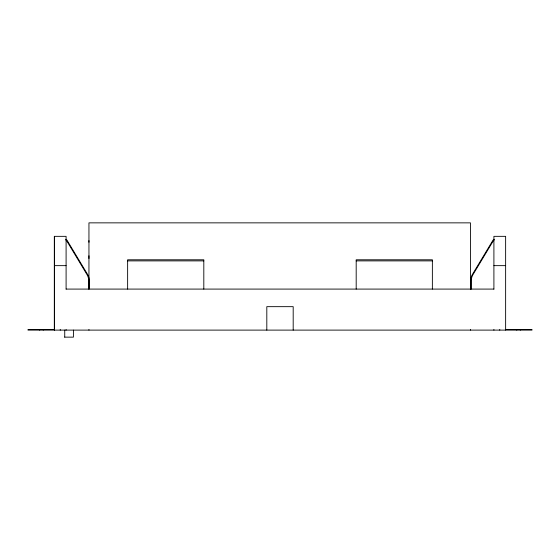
<?xml version="1.0" encoding="UTF-8"?>
<svg xmlns="http://www.w3.org/2000/svg" width="560" height="560" viewBox="0 0 560 560"><rect width="100%" height="100%" fill="white"/><g stroke="black" fill="none" stroke-linecap="round" stroke-linejoin="round"><path stroke-width="0.84" d="M54.369 236.341L54.369 330.106L54.369 236.341L66.094 236.341L66.094 289.149M88.949 258.503L88.949 255.766M88.949 242.242L88.949 240.597M64.736 330.106L64.736 337.141M127.631 260.883L203.812 260.883M356.188 260.883L432.369 260.883M54.369 265.643L66.094 265.643M493.906 265.643L505.631 265.643M66.094 289.086L493.906 289.086M54.369 329.518L28 329.518L28 330.106L532 330.106L532 329.518L505.631 329.518M64.631 337.141L73.409 337.141L73.416 330.106M520.289 329.518L520.289 330.106M516.775 329.518L516.775 330.106M505.631 330.106L505.631 236.341L493.906 236.341L493.906 289.149M499.765 329.518L499.765 330.106M493.906 329.518L493.906 330.106M470.463 289.38L470.463 222.859L88.949 222.859L88.949 288.701M470.463 329.511L470.463 330.106M432.369 289.086L432.369 259.784L356.188 259.784L356.188 289.086M293.188 330.106L293.188 306.663L266.812 306.663L266.812 330.106M203.812 289.086L203.812 259.784L127.631 259.784L127.631 289.086M88.949 329.511L88.949 330.106M66.094 329.518L66.094 330.106M60.235 329.518L60.235 330.106M43.225 329.518L43.225 330.106M39.711 329.518L39.711 330.106M494.172 239.323A2.933 2.933 0 0 0 492.793 240.52L472.43 274.407A11.718 11.718 0 0 0 470.757 280.441L471.037 289.205L471.345 280.441A11.137 11.137 0 0 1 472.934 274.708L493.297 240.821A2.345 2.345 0 0 1 494.228 239.946M65.828 239.323A2.933 2.933 0 0 1 67.207 240.52L87.57 274.407A11.718 11.718 0 0 1 89.243 280.441L88.935 289.205L88.655 280.441A11.137 11.137 0 0 0 87.066 274.708L66.703 240.821A2.345 2.345 0 0 0 65.772 239.946"/></g></svg>
